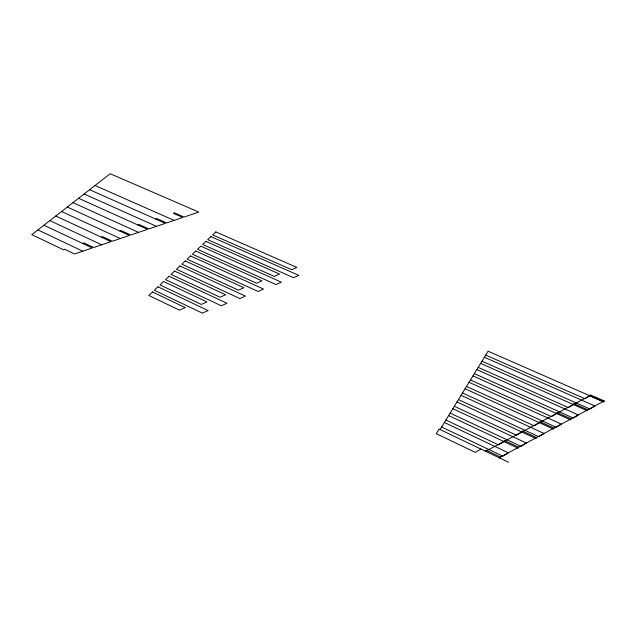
<?xml version="1.0" encoding="UTF-8"?>
<svg xmlns="http://www.w3.org/2000/svg" width="636" height="636" viewBox="0 0 636 636"><rect width="100%" height="100%" fill="white"/><g stroke="black" fill="none" stroke-linecap="round" stroke-linejoin="round"><path stroke-width="0.95" d="M440.064 429.554L488.098 351.207L603.763 401.88L604.2 400.934L590.256 394.829L589.811 395.767L585.009 398.772L485.721 355.087M499.896 458.111L500.468 457.046L486.19 450.24L485.61 451.29L589.811 395.767L603.763 401.88M155.9 219.158L156.647 218.506L166.6 222.926L182.818 217.456L173.382 213.322L174.113 212.686L184.058 217.035L198.782 212.074L110.179 173.731L31.8 234.652L63.743 249.9L64.602 249.193L74.579 253.955L92.292 247.984L43.916 225.231M138.107 225.088L138.879 224.429L148.84 228.912L165.344 223.347L89.612 189.719M120.005 231.13L120.792 230.463L130.762 235.01L147.56 229.35L78.586 198.289M101.585 237.276L102.396 236.592L112.373 241.211L129.458 235.447L67.305 207.058M82.831 243.532L83.666 242.841L93.643 247.523L111.046 241.656L55.753 216.033M480.88 449.032L475.378 452.427L436.28 433.665L439.094 429.085L508.601 462.269M499.149 457.761L604.2 400.934M95.034 185.505L174.121 220.39M484.393 357.249L594.867 405.983L590.033 409.051L481.985 361.184M480.633 363.379L587.346 410.769L587.799 409.807L573.791 403.59L573.33 404.544L568.417 407.612L478.193 367.362M84.135 193.98L156.488 226.337M476.825 369.596L578.275 414.958L573.338 418.091L474.353 373.626M472.969 375.892L570.579 419.847L571.056 418.862L556.993 412.541L556.508 413.511L551.492 416.636L470.457 379.986M72.981 202.646L138.553 232.386M469.058 382.276L561.334 424.125L556.285 427.32L466.506 386.426M465.083 388.747L553.463 429.109L553.964 428.108L539.845 421.668L539.336 422.662L534.208 425.858L462.507 392.953M61.557 211.518L120.291 238.54M461.06 395.306L544.034 433.482L538.867 436.749L458.445 399.575M456.982 401.96L535.989 438.578L536.514 437.552L522.339 430.993L521.806 432.003L516.559 435.263L454.327 406.293M49.87 220.605L101.712 244.804M452.84 408.717L526.37 443.038L521.083 446.369L450.153 413.106M448.642 415.562L518.133 448.237L518.682 447.195L504.459 440.51L503.903 441.543L498.529 444.874L445.916 420.014M37.898 229.914L82.791 251.188M444.389 422.503L508.323 452.8L502.909 456.203L441.615 427.026M152.497 291.98L148.816 295.47L179.455 310.161L185.275 307.625L152.497 291.98M157.959 286.796L154.325 290.247L202.367 313.119L208.123 310.567L157.959 286.796M163.555 281.494L159.97 284.896L201.294 304.421L207.002 301.925L163.555 281.494M169.089 276.255L165.543 279.617L221.304 305.765L226.941 303.261L169.089 276.255M174.542 271.087L171.044 274.402L220.064 297.227L225.653 294.77L174.542 271.087M179.932 265.975L176.474 269.251L239.875 298.554L245.401 296.098L179.932 265.975M185.259 260.935L181.84 264.171L238.476 290.159L243.954 287.742L185.259 260.935M190.514 255.95L187.143 259.146L258.105 291.479L263.527 289.062L190.514 255.95M195.713 251.029L192.382 254.185L256.554 283.219L261.929 280.85L195.713 251.029M200.841 246.172L197.55 249.288L276 284.531L281.311 282.153L200.841 246.172M205.913 241.37L202.661 244.447L274.299 276.406L279.57 274.084L205.913 241.37M210.914 236.624L207.702 239.669L293.57 277.701L298.777 275.38L210.914 236.624M215.866 231.933L212.694 234.938L291.725 269.72L296.901 267.438L215.866 231.933"/></g></svg>
